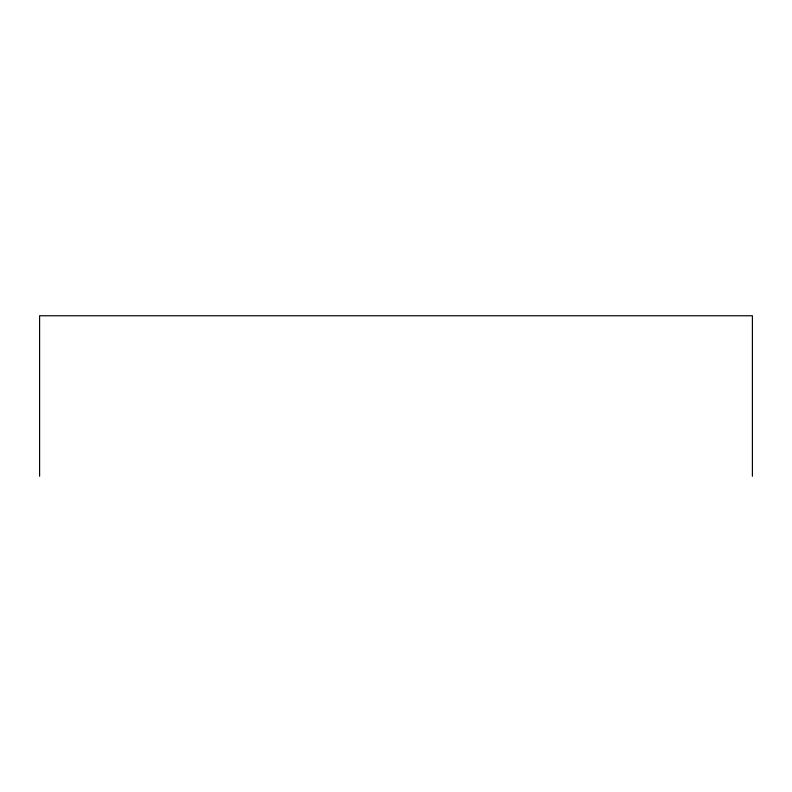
<?xml version="1.0" encoding="UTF-8"?>
<svg xmlns="http://www.w3.org/2000/svg" width="792" height="792" viewBox="0 0 792 792"><rect width="100%" height="100%" fill="white"/><g stroke="black" fill="none" stroke-linecap="round" stroke-linejoin="round"><path stroke-width="1.19" d="M752.4 476.24L752.4 315.76L39.6 315.76L39.6 476.24"/></g></svg>
